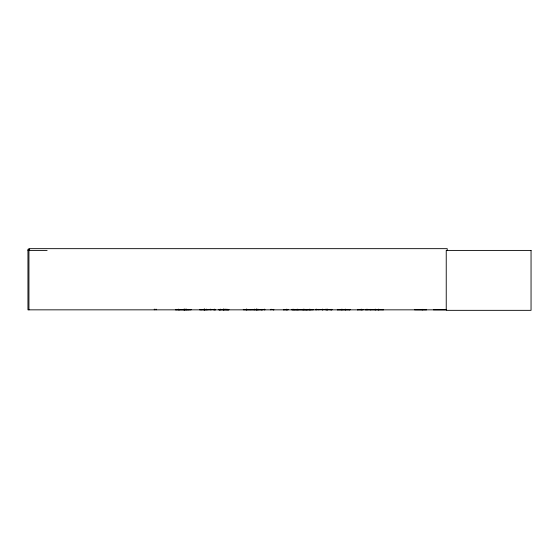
<?xml version="1.0" encoding="UTF-8"?>
<svg xmlns="http://www.w3.org/2000/svg" width="559" height="559" viewBox="0 0 559 559"><rect width="100%" height="100%" fill="white"/><g stroke="black" fill="none" stroke-linecap="round" stroke-linejoin="round"><path stroke-width="0.84" d="M179.53 309.819L191.045 309.805M188.523 309.819L188.523 309.344M227.862 309.819L227.862 309.344M261.374 309.777L252.382 309.819L252.382 309.344M322.466 309.819L322.466 309.344M331.452 309.819L331.459 309.344M337.287 309.84L350.025 309.791M337.496 309.763L337.538 309.344M345.322 309.763L345.245 309.218M204.811 309.777L204.713 309.092M261.661 309.84L264.875 309.386L264.931 309.84M264.498 309.777L264.533 309.218M175.554 309.84L178.363 309.777M199.808 309.777L208.053 309.777M226.996 309.777L227.031 309.386M357.46 309.777L362.84 309.777M357.739 309.777L357.788 309.386M215.481 309.777L209.269 309.386M283.49 309.777L287.822 309.777M283.783 309.777L283.839 309.386L283.895 309.84M294.153 309.777L294.209 309.386M306.982 309.777L307.038 309.386M262.017 309.777L262.073 309.386M256.686 309.777L256.728 309.218M256.958 309.777L257.042 309.218M29.697 249.286L27.95 249.286L27.95 309.84L446.348 309.84M27.95 250.411L47.124 250.411M179.837 309.448L191.031 309.448M292.602 309.448L313.306 309.448M179.816 309.609L191.052 309.595M292.581 309.609L313.326 309.609M251.368 309.819L243.375 309.777L243.312 309.344M270.738 309.386L273.952 309.819M313.319 309.805L292.036 309.777M315.367 309.386L331.864 309.714M365.237 309.84L365.237 309.344L365.293 309.714L383.355 309.819M433.365 309.805L445.348 309.805M273.596 309.777L273.533 309.386M271.108 309.777L271.178 309.218M306.451 309.777L306.395 309.386M296.081 309.777L296.025 309.386L295.97 309.84M224.033 309.777L224.054 309.218M223.698 309.763L223.684 309.092M219.694 309.777L219.638 309.386M322.634 309.777L322.606 309.218M375.327 309.763L375.285 309.344M228.876 309.777L218.869 309.819L218.876 309.344M228.729 309.777L228.701 309.386L228.68 309.84M220.77 309.777L220.777 309.218M305.333 309.714L305.333 309.386M341.996 309.714L342.073 309.218M331.515 309.777L331.515 309.344M447.221 250.411L447.221 248.657L28.935 248.657L28.935 309.84M426.573 309.344L426.573 309.84L414.589 309.812L414.589 309.344M422.681 309.344L422.681 309.84M422.178 309.344L422.178 309.84M383.111 309.344L383.111 309.84M378.841 309.218L378.841 309.84M378.681 309.344L378.681 309.84M378.569 309.218L378.569 309.84M375.396 309.218L375.396 309.84M375.124 309.218L375.124 309.84M370.855 309.344L370.855 309.84M370.344 309.344L370.344 309.84M367.06 309.218L367.06 309.84M366.879 309.218L366.879 309.84M362.945 309.344L362.945 309.84M361.303 309.218L361.303 309.84M361.121 309.218L361.121 309.84M357.837 309.344L357.837 309.84M345.518 309.218L345.518 309.84M345.357 309.344L345.357 309.84M341.961 309.344L341.961 309.84M341.801 309.218L341.801 309.84M331.864 309.344L331.864 309.84M330.355 309.344L330.355 309.84M327.525 309.218L327.525 309.84M327.211 309.84L327.211 309.218L327.127 309.84M326.1 309.218L326.1 309.84M325.827 309.218L325.862 309.84M322.871 309.344L322.871 309.84M322.333 309.218L322.333 309.84M318.958 309.344L318.958 309.84M318.078 309.344L318.078 309.84M316.282 309.218L316.282 309.84M316.156 309.218L316.156 309.84M315.311 309.344L315.311 309.84M310.734 309.344L310.734 309.84M309.889 309.218L309.889 309.84M309.763 309.218L309.763 309.84M307.094 309.344L307.094 309.84M306.339 309.344L306.339 309.84M305.27 309.344L305.214 309.84M304.243 309.218L304.25 309.84M303.495 309.218L303.495 309.84M303.355 309.218L303.355 309.84M302.3 309.344L302.3 309.84M298.31 309.344L298.31 309.84M297.248 309.218L297.248 309.84M297.108 309.218L297.108 309.84M294.265 309.344L294.265 309.84M293.126 309.218L293.126 309.84M292.986 309.218L292.986 309.84M291.931 309.344L291.931 309.84M287.934 309.344L287.934 309.84M286.879 309.218L286.879 309.84M286.739 309.218L286.739 309.84M273.477 309.344L273.477 309.84M270.675 309.344L270.675 309.84M264.435 309.218L264.435 309.84M262.136 309.344L262.136 309.84M261.374 309.344L261.374 309.84M258.111 309.218L258.111 309.84M257.14 309.344L257.14 309.84M256.861 309.092L256.861 309.84M256.225 309.092L256.225 309.84M254.618 309.092L254.618 309.84M251.124 309.344L251.124 309.84M246.861 309.218L246.861 309.84M246.589 309.218L246.589 309.84M246.456 309.092L246.456 309.84M227.059 309.344L227.059 309.84M226.891 309.092L226.891 309.84M225.291 309.092L225.291 309.84M224.334 309.218L224.334 309.84M223.621 309.344L223.621 309.84M223.53 309.218L223.523 309.84M223.223 309.218L223.209 309.84M220.637 309.218L220.574 309.84M219.582 309.344L219.582 309.84M219.247 309.344L219.247 309.84M215.592 309.344L215.592 309.84M214.537 309.218L214.537 309.84M214.39 309.218L214.39 309.84M213.252 309.344L213.252 309.84M211.554 309.344L211.554 309.84M210.408 309.218L210.408 309.84M210.268 309.218L210.268 309.84M209.213 309.344L209.213 309.84M208.109 309.344L208.109 309.84M206.299 309.092L206.299 309.84M205.216 309.344L205.216 309.84M204.629 309.218L204.629 309.84M204.349 309.218L204.349 309.84M204.161 309.218L204.161 309.84M204.021 309.218L204.021 309.84M201.177 309.344L201.177 309.84M200.003 309.344L200.003 309.84M187.132 309.344L187.132 309.84M186.517 309.092L186.517 309.84M185.861 309.092L185.861 309.84M184.994 309.218L184.903 309.84M184.687 309.344L184.687 309.84M184.274 309.092L184.274 309.84M184.191 309.218L184.184 309.84M183.883 309.218L183.869 309.84M179.537 309.386L179.537 309.84L179.537 309.344M178.482 309.344L178.482 309.84M178.265 309.218L178.265 309.84M178.174 309.218L178.174 309.84M176.036 309.344L176.036 309.84M156.052 309.092L156.052 309.84M154.305 309.092L154.305 309.84M531.05 250.411L446.236 250.411L446.236 310.343L531.05 310.343L531.05 250.411M349.85 309.777L349.815 309.386L349.787 309.84M326.861 309.84L326.861 309.218L326.812 309.84"/></g></svg>
